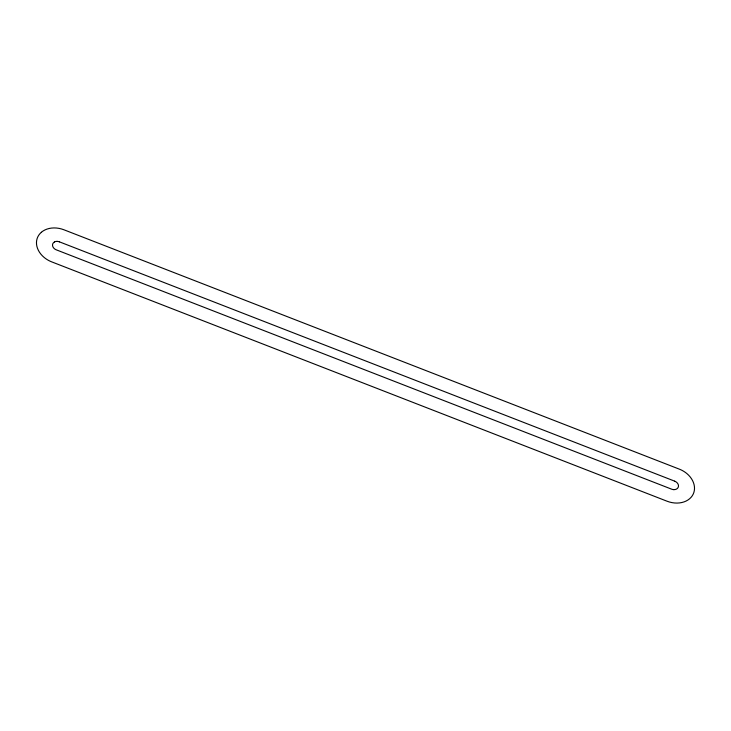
<?xml version="1.0" encoding="UTF-8"?>
<svg xmlns="http://www.w3.org/2000/svg" width="731" height="731" viewBox="0 0 731 731"><rect width="100%" height="100%" fill="white"/><g stroke="black" fill="none" stroke-linecap="round" stroke-linejoin="round"><path stroke-width="1.1" d="M59.412 241.842L674.658 481.144M673.726 489.615A5.473 4.276 21.8 0 1 671.606 489.158L56.342 249.856A5.473 4.276 21.8 0 1 53.738 248.056A5.519 4.304 21.8 0 1 52.559 245.57A5.473 4.276 21.8 0 1 54.487 241.979M674.658 481.172A5.473 4.276 21.8 0 1 677.262 482.972A5.519 4.304 21.8 0 1 678.45 485.411A5.473 4.276 21.8 0 1 676.513 489.048A5.519 4.304 21.8 0 1 673.708 489.624M57.283 241.413A5.473 4.276 21.8 0 1 59.394 241.87M54.487 241.934A5.519 4.304 21.8 0 1 57.301 241.358M41.347 232.303A21.912 17.096 21.8 0 0 37.445 248.202A22.067 17.224 21.8 0 0 44.253 257.531A21.912 17.096 21.8 0 0 51.746 261.89L666.992 501.192A21.912 17.096 21.8 0 0 679.51 502.919A22.067 17.224 21.8 0 0 689.635 498.743A21.912 17.096 21.8 0 0 693.536 482.844A22.067 17.224 21.8 0 0 686.747 473.469A21.912 17.096 21.8 0 0 679.254 469.11L64.008 229.808A21.912 17.096 21.8 0 0 51.49 228.081A22.067 17.224 21.8 0 0 41.365 232.257"/></g></svg>
